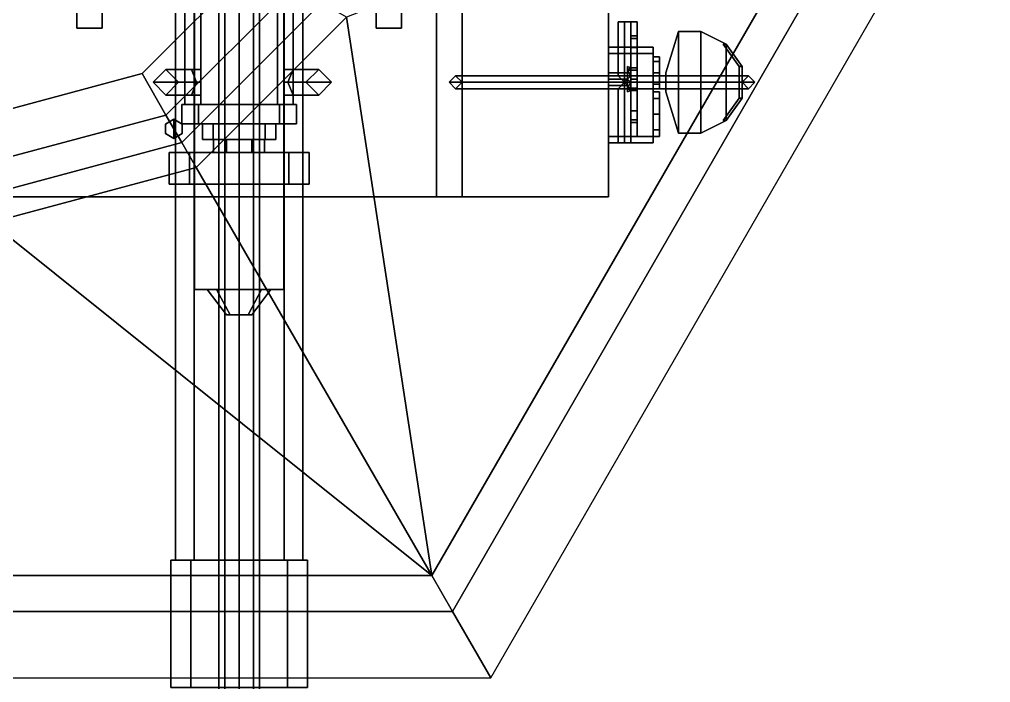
# Model space of a CAD drawing. Header units: millimetres. Extents: x -3.1 to 3.1, y -6.3 to 13.8.
# Drawn here: x 0.09 to 3.14, y -2.735 to -0.653 of the extents above; entities that cross this region are included whole.
import ezdxf

# ---------------------------------------------------------------- set-up
doc = ezdxf.new("R2010")
doc.units = ezdxf.units.MM
for name, color, linetype in [('gun', 1, 'Continuous'), ('sleeve', 5, 'Continuous'), ('turret', 2, 'Continuous'), ('turret_addons', 3, 'Continuous')]:
    doc.layers.add(name, color=color, linetype=linetype)

msp = doc.modelspace()

# ---------------------------------------------------------------- linework, layer by layer
for points in [[(1.385, -2.3989, 0.52), (2.77, 0, 0.52), (1.1172, -0.645, 0.52)], [(2.77, 0, 0.52), (1.385, -2.3989, 0.52), (1.385, -2.3989, 0.56), (2.77, 0, 0.56)], [(1.45, -2.5115, 0.56), (2.9, 0, 0.56), (2.77, 0, 0.56), (1.385, -2.3989, 0.56)], [(1.57, -2.7193), (3.14, 0), (2.9, 0, 0.56), (1.45, -2.5115, 0.56)], [(0.55, -0.9526, 0.68), (0.9526, -0.55, 0.68), (0.9526, -0.55, 0.75), (0.55, -0.9526, 0.75)], [(0.6, -1.0392, 0.68), (1.0392, -0.6, 0.68), (0.9526, -0.55, 0.68), (0.55, -0.9526, 0.68)], [(0.6, -1.0392, 0.63), (1.0392, -0.6, 0.63), (1.0392, -0.6, 0.68), (0.6, -1.0392, 0.68)], [(0.645, -1.1172, 0.63), (1.1172, -0.645, 0.63), (1.0392, -0.6, 0.63), (0.6, -1.0392, 0.63)], [(0.645, -1.1172, 0.52), (1.1172, -0.645, 0.52), (1.1172, -0.645, 0.63), (0.645, -1.1172, 0.63)], [(1.385, -2.3989, 0.52), (1.385, -2.3989, 0.52), (1.1172, -0.645, 0.52), (0.645, -1.1172, 0.52)], [(0, -1.1, 0.68), (0.55, -0.9526, 0.68), (0.55, -0.9526, 0.75), (0, -1.1, 0.75)], [(0, -1.2, 0.68), (0.6, -1.0392, 0.68), (0.55, -0.9526, 0.68), (0, -1.1, 0.68)], [(0.575, -0.9659, 0.68), (0.549, -0.9809, 0.68), (0.549, -0.9809, 0.71), (0.575, -0.9659, 0.71)], [(0.575, -1.0259, 0.71), (0.575, -0.9659, 0.71), (0.549, -0.9809, 0.71), (0.549, -1.0109, 0.71)], [(0.601, -0.9809, 0.68), (0.575, -0.9659, 0.68), (0.575, -0.9659, 0.71), (0.601, -0.9809, 0.71)], [(0.601, -1.0109, 0.71), (0.601, -0.9809, 0.71), (0.575, -0.9659, 0.71), (0.575, -1.0259, 0.71)], [(0.549, -0.9809, 0.68), (0.549, -1.0109, 0.68), (0.549, -1.0109, 0.71), (0.549, -0.9809, 0.71)], [(0.601, -1.0109, 0.68), (0.601, -0.9809, 0.68), (0.601, -0.9809, 0.71), (0.601, -1.0109, 0.71)], [(0.549, -1.0109, 0.68), (0.575, -1.0259, 0.68), (0.575, -1.0259, 0.71), (0.549, -1.0109, 0.71)], [(0.575, -1.0259, 0.68), (0.601, -1.0109, 0.68), (0.601, -1.0109, 0.71), (0.575, -1.0259, 0.71)], [(0, -1.2, 0.63), (0.6, -1.0392, 0.63), (0.6, -1.0392, 0.68), (0, -1.2, 0.68)], [(0, -1.29, 0.63), (0.645, -1.1172, 0.63), (0.6, -1.0392, 0.63), (0, -1.2, 0.63)], [(0, -1.29, 0.52), (0.645, -1.1172, 0.52), (0.645, -1.1172, 0.63), (0, -1.29, 0.63)], [(1.385, -2.3989, 0.52), (1.385, -2.3989, 0.52), (0.645, -1.1172, 0.52), (0, -1.29, 0.52)], [(-1.385, -2.3989, 0.52), (1.385, -2.3989, 0.52), (0, -1.29, 0.52)], [(-1.45, -2.5115, 0.56), (1.45, -2.5115, 0.56), (1.385, -2.3989, 0.56), (-1.385, -2.3989, 0.56)], [(1.385, -2.3989, 0.52), (-1.385, -2.3989, 0.52), (-1.385, -2.3989, 0.56), (1.385, -2.3989, 0.56)], [(-1.57, -2.7193), (1.57, -2.7193), (1.45, -2.5115, 0.56), (-1.45, -2.5115, 0.56)]]:
    msp.add_3dface(points)
at = {"layer": 'gun'}
for points in [[(0.716, 1.99, 2.53), (0.7347, 1.99, 2.5753), (0.7347, -6.28, 2.5753), (0.716, -6.28, 2.53)], [(0.7347, 1.99, 2.4847), (0.716, 1.99, 2.53), (0.716, -6.28, 2.53), (0.7347, -6.28, 2.4847)], [(0.7347, 1.99, 2.5753), (0.78, 1.99, 2.594), (0.78, -6.28, 2.594), (0.7347, -6.28, 2.5753)], [(0.78, 1.99, 2.466), (0.7347, 1.99, 2.4847), (0.7347, -6.28, 2.4847), (0.78, -6.28, 2.466)], [(0.78, 1.99, 2.594), (0.8253, 1.99, 2.5753), (0.8253, -6.28, 2.5753), (0.78, -6.28, 2.594)], [(0.8253, 1.99, 2.4847), (0.78, 1.99, 2.466), (0.78, -6.28, 2.466), (0.8253, -6.28, 2.4847)], [(0.8253, 1.99, 2.5753), (0.844, 1.99, 2.53), (0.844, -6.28, 2.53), (0.8253, -6.28, 2.5753)], [(0.844, 1.99, 2.53), (0.8253, 1.99, 2.4847), (0.8253, -6.28, 2.4847), (0.844, -6.28, 2.53)], [(0.6386, 0.99, 2.6714), (0.58, 0.99, 2.53), (0.58, -2.35, 2.53), (0.6386, -2.35, 2.6714)], [(0.58, 0.99, 2.53), (0.6386, 0.99, 2.3886), (0.6386, -2.35, 2.3886), (0.58, -2.35, 2.53)], [(0.78, 0.99, 2.73), (0.6386, 0.99, 2.6714), (0.6386, -2.35, 2.6714), (0.78, -2.35, 2.73)], [(0.6386, 0.99, 2.3886), (0.78, 0.99, 2.33), (0.78, -2.35, 2.33), (0.6386, -2.35, 2.3886)], [(0.9214, 0.99, 2.6714), (0.78, 0.99, 2.73), (0.78, -2.35, 2.73), (0.9214, -2.35, 2.6714)], [(0.78, 0.99, 2.33), (0.9214, 0.99, 2.3886), (0.9214, -2.35, 2.3886), (0.78, -2.35, 2.33)], [(0.98, 0.99, 2.53), (0.9214, 0.99, 2.6714), (0.9214, -2.35, 2.6714), (0.98, -2.35, 2.53)], [(0.9214, 0.99, 2.3886), (0.98, 0.99, 2.53), (0.98, -2.35, 2.53), (0.9214, -2.35, 2.3886)], [(0.628, -2.35, 2.682), (0.565, -2.35, 2.53), (0.565, -2.75, 2.53), (0.628, -2.75, 2.682)], [(0.565, -2.35, 2.53), (0.628, -2.35, 2.378), (0.628, -2.75, 2.378), (0.565, -2.75, 2.53)], [(0.6386, -2.35, 2.6714), (0.58, -2.35, 2.53), (0.565, -2.35, 2.53), (0.628, -2.35, 2.682)], [(0.58, -2.35, 2.53), (0.6386, -2.35, 2.3886), (0.628, -2.35, 2.378), (0.565, -2.35, 2.53)], [(0.78, -2.35, 2.745), (0.628, -2.35, 2.682), (0.628, -2.75, 2.682), (0.78, -2.75, 2.745)], [(0.628, -2.35, 2.378), (0.78, -2.35, 2.315), (0.78, -2.75, 2.315), (0.628, -2.75, 2.378)], [(0.78, -2.35, 2.73), (0.6386, -2.35, 2.6714), (0.628, -2.35, 2.682), (0.78, -2.35, 2.745)], [(0.6386, -2.35, 2.3886), (0.78, -2.35, 2.33), (0.78, -2.35, 2.315), (0.628, -2.35, 2.378)], [(0.932, -2.35, 2.682), (0.78, -2.35, 2.745), (0.78, -2.75, 2.745), (0.932, -2.75, 2.682)], [(0.78, -2.35, 2.315), (0.932, -2.35, 2.378), (0.932, -2.75, 2.378), (0.78, -2.75, 2.315)], [(0.78, -2.35, 2.33), (0.9214, -2.35, 2.3886), (0.932, -2.35, 2.378), (0.78, -2.35, 2.315)], [(0.9214, -2.35, 2.6714), (0.78, -2.35, 2.73), (0.78, -2.35, 2.745), (0.932, -2.35, 2.682)], [(0.9214, -2.35, 2.3886), (0.98, -2.35, 2.53), (0.995, -2.35, 2.53), (0.932, -2.35, 2.378)], [(0.98, -2.35, 2.53), (0.9214, -2.35, 2.6714), (0.932, -2.35, 2.682), (0.995, -2.35, 2.53)], [(0.995, -2.35, 2.53), (0.932, -2.35, 2.682), (0.932, -2.75, 2.682), (0.995, -2.75, 2.53)], [(0.932, -2.35, 2.378), (0.995, -2.35, 2.53), (0.995, -2.75, 2.53), (0.932, -2.75, 2.378)]]:
    msp.add_3dface(points, dxfattribs=at)
at = {"layer": 'sleeve'}
for points in [[(0.6598, 0.64, 3.0502), (0.61, 0.64, 2.93), (0.61, -0.92, 2.93), (0.6598, -0.92, 3.0502)], [(0.61, 0.64, 2.93), (0.6598, 0.64, 2.8098), (0.6598, -0.92, 2.8098), (0.61, -0.92, 2.93)], [(0.64, 0.64, 1.98), (0.64, -1.5, 1.98), (0.64, -1.5, 2.26), (0.64, 0.64, 2.26)], [(0.64, 0.64, 2.26), (0.64, -1.5, 2.26), (0.92, -1.5, 2.26), (0.92, 0.64, 2.26)], [(0.92, 0.64, 1.98), (0.92, -1.5, 1.98), (0.64, -1.5, 1.98), (0.64, 0.64, 1.98)], [(0.78, 0.64, 3.1), (0.6598, 0.64, 3.0502), (0.6598, -0.92, 3.0502), (0.78, -0.92, 3.1)], [(0.6598, 0.64, 2.8098), (0.78, 0.64, 2.76), (0.78, -0.92, 2.76), (0.6598, -0.92, 2.8098)], [(0.9002, 0.64, 3.0502), (0.78, 0.64, 3.1), (0.78, -0.92, 3.1), (0.9002, -0.92, 3.0502)], [(0.78, 0.64, 2.76), (0.9002, 0.64, 2.8098), (0.9002, -0.92, 2.8098), (0.78, -0.92, 2.76)], [(0.95, 0.64, 2.93), (0.9002, 0.64, 3.0502), (0.9002, -0.92, 3.0502), (0.95, -0.92, 2.93)], [(0.9002, 0.64, 2.8098), (0.95, 0.64, 2.93), (0.95, -0.92, 2.93), (0.9002, -0.92, 2.8098)], [(0.92, -1.5, 2.26), (0.92, -1.5, 1.98), (0.92, 0.64, 1.98), (0.92, 0.64, 2.26)], [(0.51, -0.85, 2.97), (0.55, -0.81, 2.93), (0.55, -0.81, 2.22), (0.51, -0.85, 2.18)], [(0.51, -0.85, 2.18), (0.55, -0.81, 2.22), (0.66, -0.81, 2.22), (0.66, -0.85, 2.18)], [(0.55, -0.81, 2.93), (0.51, -0.85, 2.97), (0.6466, -0.85, 2.97), (0.63, -0.81, 2.93)], [(0.55, -0.81, 2.93), (0.59, -0.85, 2.89), (0.59, -0.85, 2.26), (0.55, -0.81, 2.22)], [(0.55, -0.81, 2.22), (0.59, -0.85, 2.26), (0.66, -0.85, 2.26), (0.66, -0.81, 2.22)], [(0.59, -0.85, 2.89), (0.55, -0.81, 2.93), (0.63, -0.81, 2.93), (0.6466, -0.85, 2.89)], [(1.03, -0.81, 2.22), (1.07, -0.85, 2.18), (0.92, -0.85, 2.18), (0.92, -0.81, 2.22)], [(0.99, -0.85, 2.26), (1.03, -0.81, 2.22), (0.92, -0.81, 2.22), (0.92, -0.85, 2.26)], [(1.03, -0.81, 2.93), (0.99, -0.85, 2.89), (0.9334, -0.85, 2.89), (0.95, -0.81, 2.93)], [(1.07, -0.85, 2.97), (1.03, -0.81, 2.93), (0.95, -0.81, 2.93), (0.9334, -0.85, 2.97)], [(0.99, -0.85, 2.89), (1.03, -0.81, 2.93), (1.03, -0.81, 2.22), (0.99, -0.85, 2.26)], [(1.03, -0.81, 2.93), (1.07, -0.85, 2.97), (1.07, -0.85, 2.18), (1.03, -0.81, 2.22)], [(0.55, -0.89, 2.93), (0.51, -0.85, 2.97), (0.51, -0.85, 2.18), (0.55, -0.89, 2.22)], [(0.55, -0.89, 2.22), (0.51, -0.85, 2.18), (0.66, -0.85, 2.18), (0.66, -0.89, 2.22)], [(0.51, -0.85, 2.97), (0.55, -0.89, 2.93), (0.63, -0.89, 2.93), (0.6466, -0.85, 2.97)], [(0.59, -0.85, 2.89), (0.55, -0.89, 2.93), (0.55, -0.89, 2.22), (0.59, -0.85, 2.26)], [(0.59, -0.85, 2.26), (0.55, -0.89, 2.22), (0.66, -0.89, 2.22), (0.66, -0.85, 2.26)], [(0.55, -0.89, 2.93), (0.59, -0.85, 2.89), (0.6466, -0.85, 2.89), (0.63, -0.89, 2.93)], [(1.07, -0.85, 2.18), (1.03, -0.89, 2.22), (0.92, -0.89, 2.22), (0.92, -0.85, 2.18)], [(1.03, -0.89, 2.22), (0.99, -0.85, 2.26), (0.92, -0.85, 2.26), (0.92, -0.89, 2.22)], [(0.99, -0.85, 2.89), (1.03, -0.89, 2.93), (0.95, -0.89, 2.93), (0.9334, -0.85, 2.89)], [(1.03, -0.89, 2.93), (1.07, -0.85, 2.97), (0.9334, -0.85, 2.97), (0.95, -0.89, 2.93)], [(1.03, -0.89, 2.93), (0.99, -0.85, 2.89), (0.99, -0.85, 2.26), (1.03, -0.89, 2.22)], [(1.07, -0.85, 2.97), (1.03, -0.89, 2.93), (1.03, -0.89, 2.22), (1.07, -0.85, 2.18)], [(0.6527, -0.92, 3.0573), (0.6, -0.92, 2.93), (0.6, -0.98, 2.93), (0.6527, -0.98, 3.0573)], [(0.6, -0.92, 2.93), (0.6527, -0.92, 2.8027), (0.6527, -0.98, 2.8027), (0.6, -0.98, 2.93)], [(0.6598, -0.92, 3.0502), (0.61, -0.92, 2.93), (0.6, -0.92, 2.93), (0.6527, -0.92, 3.0573)], [(0.61, -0.92, 2.93), (0.6598, -0.92, 2.8098), (0.6527, -0.92, 2.8027), (0.6, -0.92, 2.93)], [(0.78, -0.92, 3.11), (0.6527, -0.92, 3.0573), (0.6527, -0.98, 3.0573), (0.78, -0.98, 3.11)], [(0.6527, -0.92, 2.8027), (0.78, -0.92, 2.75), (0.78, -0.98, 2.75), (0.6527, -0.98, 2.8027)], [(0.78, -0.92, 3.1), (0.6598, -0.92, 3.0502), (0.6527, -0.92, 3.0573), (0.78, -0.92, 3.11)], [(0.6598, -0.92, 2.8098), (0.78, -0.92, 2.76), (0.78, -0.92, 2.75), (0.6527, -0.92, 2.8027)], [(0.9073, -0.92, 3.0573), (0.78, -0.92, 3.11), (0.78, -0.98, 3.11), (0.9073, -0.98, 3.0573)], [(0.78, -0.92, 2.75), (0.9073, -0.92, 2.8027), (0.9073, -0.98, 2.8027), (0.78, -0.98, 2.75)], [(0.78, -0.92, 2.76), (0.9002, -0.92, 2.8098), (0.9073, -0.92, 2.8027), (0.78, -0.92, 2.75)], [(0.9002, -0.92, 3.0502), (0.78, -0.92, 3.1), (0.78, -0.92, 3.11), (0.9073, -0.92, 3.0573)], [(0.9002, -0.92, 2.8098), (0.95, -0.92, 2.93), (0.96, -0.92, 2.93), (0.9073, -0.92, 2.8027)], [(0.95, -0.92, 2.93), (0.9002, -0.92, 3.0502), (0.9073, -0.92, 3.0573), (0.96, -0.92, 2.93)], [(0.96, -0.92, 2.93), (0.9073, -0.92, 3.0573), (0.9073, -0.98, 3.0573), (0.96, -0.98, 2.93)], [(0.9073, -0.92, 2.8027), (0.96, -0.92, 2.93), (0.96, -0.98, 2.93), (0.9073, -0.98, 2.8027)], [(0.6527, -0.98, 3.0573), (0.6, -0.98, 2.93), (0.665, -0.98, 2.87), (0.6987, -0.98, 2.9513)], [(0.6, -0.98, 2.93), (0.6527, -0.98, 2.8027), (0.6987, -0.98, 2.7887), (0.665, -0.98, 2.87)], [(0.78, -0.98, 3.11), (0.6527, -0.98, 3.0573), (0.6987, -0.98, 2.9513), (0.78, -0.98, 2.985)], [(0.6527, -0.98, 2.8027), (0.78, -0.98, 2.75), (0.78, -0.98, 2.755), (0.6987, -0.98, 2.7887)], [(0.6987, -0.98, 2.9513), (0.665, -0.98, 2.87), (0.665, -1.03, 2.87), (0.6987, -1.03, 2.9513)], [(0.665, -0.98, 2.87), (0.6987, -0.98, 2.7887), (0.6987, -1.03, 2.7887), (0.665, -1.03, 2.87)], [(0.78, -0.98, 2.985), (0.6987, -0.98, 2.9513), (0.6987, -1.03, 2.9513), (0.78, -1.03, 2.985)], [(0.6987, -0.98, 2.7887), (0.78, -0.98, 2.755), (0.78, -1.03, 2.755), (0.6987, -1.03, 2.7887)], [(0.8613, -0.98, 2.9513), (0.78, -0.98, 2.985), (0.78, -1.03, 2.985), (0.8613, -1.03, 2.9513)], [(0.78, -0.98, 2.755), (0.8613, -0.98, 2.7887), (0.8613, -1.03, 2.7887), (0.78, -1.03, 2.755)], [(0.9073, -0.98, 3.0573), (0.78, -0.98, 3.11), (0.78, -0.98, 2.985), (0.8613, -0.98, 2.9513)], [(0.78, -0.98, 2.75), (0.9073, -0.98, 2.8027), (0.8613, -0.98, 2.7887), (0.78, -0.98, 2.755)], [(0.895, -0.98, 2.87), (0.8613, -0.98, 2.9513), (0.8613, -1.03, 2.9513), (0.895, -1.03, 2.87)], [(0.8613, -0.98, 2.7887), (0.895, -0.98, 2.87), (0.895, -1.03, 2.87), (0.8613, -1.03, 2.7887)], [(0.96, -0.98, 2.93), (0.9073, -0.98, 3.0573), (0.8613, -0.98, 2.9513), (0.895, -0.98, 2.87)], [(0.9073, -0.98, 2.8027), (0.96, -0.98, 2.93), (0.895, -0.98, 2.87), (0.8613, -0.98, 2.7887)], [(0.6987, -1.03, 2.9513), (0.665, -1.03, 2.87), (0.7, -1.03, 2.87), (0.74, -1.03, 2.9393)], [(0.665, -1.03, 2.87), (0.6987, -1.03, 2.7887), (0.74, -1.03, 2.8007), (0.7, -1.03, 2.87)], [(0.78, -1.03, 2.985), (0.6987, -1.03, 2.9513), (0.74, -1.03, 2.9393)], [(0.6987, -1.03, 2.7887), (0.78, -1.03, 2.755), (0.74, -1.03, 2.8007)], [(0.74, -1.03, 2.9393), (0.7, -1.03, 2.87), (0.7, -1.07, 2.87), (0.74, -1.07, 2.9393)], [(0.7, -1.03, 2.87), (0.74, -1.03, 2.8007), (0.74, -1.07, 2.8007), (0.7, -1.07, 2.87)], [(0.82, -1.03, 2.9393), (0.74, -1.03, 2.9393), (0.74, -1.07, 2.9393), (0.82, -1.07, 2.9393)], [(0.74, -1.03, 2.8007), (0.82, -1.03, 2.8007), (0.82, -1.07, 2.8007), (0.74, -1.07, 2.8007)], [(0.78, -1.03, 2.985), (0.74, -1.03, 2.9393), (0.82, -1.03, 2.9393)], [(0.78, -1.03, 2.755), (0.78, -1.03, 2.755), (0.82, -1.03, 2.8007), (0.74, -1.03, 2.8007)], [(0.78, -1.03, 2.985), (0.82, -1.03, 2.9393), (0.8613, -1.03, 2.9513)], [(0.78, -1.03, 2.755), (0.8613, -1.03, 2.7887), (0.82, -1.03, 2.8007)], [(0.86, -1.03, 2.87), (0.82, -1.03, 2.9393), (0.82, -1.07, 2.9393), (0.86, -1.07, 2.87)], [(0.82, -1.03, 2.8007), (0.86, -1.03, 2.87), (0.86, -1.07, 2.87), (0.82, -1.07, 2.8007)], [(0.895, -1.03, 2.87), (0.8613, -1.03, 2.9513), (0.82, -1.03, 2.9393), (0.86, -1.03, 2.87)], [(0.8613, -1.03, 2.7887), (0.895, -1.03, 2.87), (0.86, -1.03, 2.87), (0.82, -1.03, 2.8007)], [(0.58, -1.07, 2.53), (0.6386, -1.07, 2.3886), (0.6244, -1.07, 2.3744), (0.56, -1.07, 2.53)], [(0.6386, -1.07, 2.6714), (0.58, -1.07, 2.53), (0.56, -1.07, 2.53), (0.6244, -1.07, 2.6856)], [(0.56, -1.07, 2.53), (0.6244, -1.07, 2.3744), (0.6244, -1.17, 2.3744), (0.56, -1.17, 2.53)], [(0.6244, -1.07, 2.6856), (0.56, -1.07, 2.53), (0.56, -1.17, 2.53), (0.6244, -1.17, 2.6856)], [(0.78, -1.07, 2.73), (0.6386, -1.07, 2.6714), (0.6244, -1.07, 2.6856), (0.78, -1.07, 2.75)], [(0.78, -1.07, 2.75), (0.6244, -1.07, 2.6856), (0.6244, -1.17, 2.6856), (0.78, -1.17, 2.75)], [(0.6386, -1.07, 2.3886), (0.78, -1.07, 2.33), (0.64, -1.07, 2.368), (0.6244, -1.07, 2.3744)], [(0.6244, -1.07, 2.3744), (0.64, -1.07, 2.368), (0.64, -1.17, 2.368), (0.6244, -1.17, 2.3744)], [(0.92, -1.07, 2.26), (0.92, -1.07, 2.26), (0.64, -1.07, 2.26), (0.78, -1.07, 2.33)], [(0.78, -1.07, 2.33), (0.78, -1.07, 2.33), (0.64, -1.07, 2.26), (0.64, -1.07, 2.368)], [(0.64, -1.07, 2.368), (0.64, -1.07, 2.26), (0.64, -1.17, 2.26), (0.64, -1.17, 2.368)], [(0.82, -1.07, 2.9393), (0.74, -1.07, 2.9393), (0.7, -1.07, 2.87), (0.86, -1.07, 2.87)], [(0.74, -1.07, 2.8007), (0.82, -1.07, 2.8007), (0.86, -1.07, 2.87), (0.7, -1.07, 2.87)], [(0.9214, -1.07, 2.6714), (0.78, -1.07, 2.73), (0.78, -1.07, 2.75), (0.9356, -1.07, 2.6856)], [(0.9356, -1.07, 2.6856), (0.78, -1.07, 2.75), (0.78, -1.17, 2.75), (0.9356, -1.17, 2.6856)], [(0.92, -1.07, 2.26), (0.92, -1.07, 2.26), (0.78, -1.07, 2.33), (0.92, -1.07, 2.368)], [(0.78, -1.07, 2.33), (0.9214, -1.07, 2.3886), (0.9356, -1.07, 2.3744), (0.92, -1.07, 2.368)], [(0.92, -1.07, 2.26), (0.92, -1.07, 2.368), (0.92, -1.17, 2.368), (0.92, -1.17, 2.26)], [(0.92, -1.07, 2.368), (0.9356, -1.07, 2.3744), (0.9356, -1.17, 2.3744), (0.92, -1.17, 2.368)], [(0.98, -1.07, 2.53), (0.9214, -1.07, 2.6714), (0.9356, -1.07, 2.6856), (1, -1.07, 2.53)], [(0.9214, -1.07, 2.3886), (0.98, -1.07, 2.53), (1, -1.07, 2.53), (0.9356, -1.07, 2.3744)], [(0.9356, -1.07, 2.3744), (1, -1.07, 2.53), (1, -1.17, 2.53), (0.9356, -1.17, 2.3744)], [(1, -1.07, 2.53), (0.9356, -1.07, 2.6856), (0.9356, -1.17, 2.6856), (1, -1.17, 2.53)], [(0.56, -1.17, 2.53), (0.6244, -1.17, 2.3744), (0.6386, -1.17, 2.3886), (0.58, -1.17, 2.53)], [(0.6244, -1.17, 2.6856), (0.56, -1.17, 2.53), (0.58, -1.17, 2.53), (0.6386, -1.17, 2.6714)], [(0.78, -1.17, 2.75), (0.6244, -1.17, 2.6856), (0.6386, -1.17, 2.6714), (0.78, -1.17, 2.73)], [(0.6244, -1.17, 2.3744), (0.64, -1.17, 2.368), (0.78, -1.17, 2.33), (0.6386, -1.17, 2.3886)], [(0.78, -1.17, 2.33), (0.64, -1.17, 2.26), (0.64, -1.17, 2.26), (0.92, -1.17, 2.26)], [(0.64, -1.17, 2.368), (0.64, -1.17, 2.26), (0.64, -1.17, 2.26), (0.78, -1.17, 2.33)], [(0.9356, -1.17, 2.6856), (0.78, -1.17, 2.75), (0.78, -1.17, 2.73), (0.9214, -1.17, 2.6714)], [(0.92, -1.17, 2.368), (0.78, -1.17, 2.33), (0.78, -1.17, 2.33), (0.92, -1.17, 2.26)], [(0.92, -1.17, 2.368), (0.9356, -1.17, 2.3744), (0.9214, -1.17, 2.3886), (0.78, -1.17, 2.33)], [(1, -1.17, 2.53), (0.9356, -1.17, 2.6856), (0.9214, -1.17, 2.6714), (0.98, -1.17, 2.53)], [(0.9356, -1.17, 2.3744), (1, -1.17, 2.53), (0.98, -1.17, 2.53), (0.9214, -1.17, 2.3886)], [(0.64, -1.5, 2.26), (0.64, -1.5, 1.98), (0.92, -1.5, 1.98), (0.92, -1.5, 2.26)], [(0.7093, -1.5, 2.1907), (0.68, -1.5, 2.12), (0.74, -1.58, 2.12), (0.7517, -1.58, 2.1483)], [(0.68, -1.5, 2.12), (0.7093, -1.5, 2.0493), (0.7517, -1.58, 2.0917), (0.74, -1.58, 2.12)], [(0.78, -1.5, 2.22), (0.7093, -1.5, 2.1907), (0.7517, -1.58, 2.1483), (0.78, -1.58, 2.16)], [(0.7093, -1.5, 2.0493), (0.78, -1.5, 2.02), (0.78, -1.58, 2.08), (0.7517, -1.58, 2.0917)], [(0.8507, -1.5, 2.1907), (0.78, -1.5, 2.22), (0.78, -1.58, 2.16), (0.8083, -1.58, 2.1483)], [(0.78, -1.5, 2.02), (0.8507, -1.5, 2.0493), (0.8083, -1.58, 2.0917), (0.78, -1.58, 2.08)], [(0.88, -1.5, 2.12), (0.8507, -1.5, 2.1907), (0.8083, -1.58, 2.1483), (0.82, -1.58, 2.12)], [(0.8507, -1.5, 2.0493), (0.88, -1.5, 2.12), (0.82, -1.58, 2.12), (0.8083, -1.58, 2.0917)], [(0.78, -1.58, 2.16), (0.7517, -1.58, 2.1483), (0.74, -1.58, 2.12), (0.8083, -1.58, 2.1483)], [(0.8083, -1.58, 2.1483), (0.74, -1.58, 2.12), (0.7517, -1.58, 2.0917), (0.82, -1.58, 2.12)], [(0.82, -1.58, 2.12), (0.7517, -1.58, 2.0917), (0.78, -1.58, 2.08), (0.8083, -1.58, 2.0917)]]:
    msp.add_3dface(points, dxfattribs=at)
at = {"layer": 'turret'}
for points in [[(1.48, -1.21, 1.27), (1.48, 1.12, 1.27), (1.48, 0.34, 2.47), (1.48, -1.21, 2.05)], [(1.4, -1.21, 2.05), (1.48, -1.21, 2.05), (1.48, 0.34, 2.47), (1.4, 0.34, 2.47)], [(1.4, 0.02, 1.67), (1.4, -1.21, 1.67), (1.4, -1.21, 2.05), (1.4, 0.34, 2.47)], [(-1.4, -1.21, 1.67), (1.4, -1.21, 1.67), (1.4, 0.02, 1.67), (-1.4, 0.02, 1.67)], [(0.475, -0.8227, 0.91), (0.8227, -0.475, 0.91), (0.8227, -0.475, 1.27), (0.475, -0.8227, 1.27)], [(0.55, -0.9526, 0.91), (0.9526, -0.55, 0.91), (0.8227, -0.475, 0.91), (0.475, -0.8227, 0.91)], [(0.27, -0.68, 1.99), (0.35, -0.68, 1.99), (0.35, -0.5, 1.99), (0.27, -0.5, 1.99)], [(0.27, -0.68, 1.99), (0.27, -0.5, 1.99), (0.27, -0.5, 1.67), (0.27, -0.68, 1.67)], [(0.35, -0.68, 1.67), (0.35, -0.5, 1.67), (0.35, -0.5, 1.99), (0.35, -0.68, 1.99)], [(1.21, -0.68, 1.99), (1.21, -0.5, 1.99), (1.21, -0.5, 1.67), (1.21, -0.68, 1.67)], [(1.21, -0.68, 1.99), (1.29, -0.68, 1.99), (1.29, -0.5, 1.99), (1.21, -0.5, 1.99)], [(1.29, -0.68, 1.67), (1.29, -0.5, 1.67), (1.29, -0.5, 1.99), (1.29, -0.68, 1.99)], [(0.55, -0.9526, 0.75), (0.9526, -0.55, 0.75), (0.9526, -0.55, 0.91), (0.55, -0.9526, 0.91)], [(0.27, -0.68, 1.67), (0.35, -0.68, 1.67), (0.35, -0.68, 1.99), (0.27, -0.68, 1.99)], [(1.21, -0.68, 1.67), (1.29, -0.68, 1.67), (1.29, -0.68, 1.99), (1.21, -0.68, 1.99)], [(0, -0.95, 0.91), (0.475, -0.8227, 0.91), (0.475, -0.8227, 1.27), (0, -0.95, 1.27)], [(0, -1.1, 0.91), (0.55, -0.9526, 0.91), (0.475, -0.8227, 0.91), (0, -0.95, 0.91)], [(0, -1.1, 0.75), (0.55, -0.9526, 0.75), (0.55, -0.9526, 0.91), (0, -1.1, 0.91)], [(-1.48, -1.21, 1.27), (1.48, -1.21, 1.27), (1.4, -1.21, 1.67), (-1.4, -1.21, 1.67)], [(1.4, -1.21, 1.67), (1.48, -1.21, 1.27), (1.48, -1.21, 2.05), (1.4, -1.21, 2.05)]]:
    msp.add_3dface(points, dxfattribs=at)
at = {"layer": 'turret_addons'}
for points in [[(1.94, -0.32, 1.37), (1.94, -1.21, 1.37), (1.48, -1.21, 1.37), (1.48, -0.32, 1.37)], [(1.94, -0.48, 1.68), (1.94, -1.21, 1.37), (1.94, -0.32, 1.37), (1.94, -0.32, 1.68)], [(1.48, -0.48, 2.05), (1.48, -1.21, 2.05), (1.94, -1.21, 2.05), (1.94, -0.48, 2.05)], [(1.94, -1.21, 2.05), (1.94, -1.21, 1.37), (1.94, -0.48, 1.68), (1.94, -0.48, 2.05)], [(1.99, -0.66, 0.83), (1.97, -0.66, 0.81), (1.97, -0.83, 0.81), (1.99, -0.85, 0.83)], [(1.97, -0.66, 0.81), (1.99, -0.66, 0.79), (1.99, -0.85, 0.79), (1.97, -0.83, 0.81)], [(2.01, -0.66, 0.81), (1.99, -0.66, 0.79), (1.97, -0.66, 0.81), (1.99, -0.66, 0.83)], [(2.01, -0.66, 0.81), (1.99, -0.66, 0.83), (1.99, -0.85, 0.83), (2.01, -0.83, 0.81)], [(1.99, -0.66, 0.79), (2.01, -0.66, 0.81), (2.01, -0.83, 0.81), (1.99, -0.85, 0.79)], [(2.03, -0.7127, 1.6973), (2.03, -0.66, 1.57), (2.01, -0.66, 1.57), (2.01, -0.7127, 1.6973)], [(2.03, -0.66, 1.57), (2.03, -0.7127, 1.4427), (2.01, -0.7127, 1.4427), (2.01, -0.66, 1.57)], [(2.03, -0.741, 1.669), (2.03, -0.7041, 1.58), (2.03, -0.66, 1.57), (2.03, -0.7127, 1.6973)], [(2.03, -0.7041, 1.56), (2.03, -0.741, 1.471), (2.03, -0.7127, 1.4427), (2.03, -0.66, 1.57)], [(2.03, -0.66, 1.57), (2.03, -0.7041, 1.58), (2.03, -0.7041, 1.56), (2.03, -0.66, 1.57)], [(2.12, -0.82, 1.14), (2.16, -0.69, 1.14), (2.16, -0.69, 1.11), (2.12, -0.82, 1.11)], [(2.12, -0.82, 1.14), (2.12, -0.88, 1.14), (2.16, -1.01, 1.14), (2.16, -0.69, 1.14)], [(2.16, -0.69, 1.14), (2.23, -0.69, 1.14), (2.23, -0.69, 1.11), (2.16, -0.69, 1.11)], [(2.16, -0.69, 1.14), (2.16, -1.01, 1.14), (2.23, -1.01, 1.14), (2.23, -0.69, 1.14)], [(2.23, -0.69, 1.14), (2.31, -0.73, 1.14), (2.31, -0.73, 1.11), (2.23, -0.69, 1.11)], [(2.23, -0.69, 1.14), (2.23, -1.01, 1.14), (2.31, -0.97, 1.14), (2.31, -0.73, 1.14)], [(2.03, -0.7041, 1.58), (2.03, -0.741, 1.669), (2.01, -0.741, 1.669), (2.01, -0.7041, 1.58)], [(2.03, -0.741, 1.471), (2.03, -0.7041, 1.56), (2.01, -0.7041, 1.56), (2.01, -0.741, 1.471)], [(2.01, -0.7041, 1.58), (2.01, -0.8041, 1.58), (2.03, -0.8041, 1.58), (2.03, -0.7041, 1.58)], [(2.03, -0.7041, 1.56), (2.03, -0.8041, 1.56), (2.01, -0.8041, 1.56), (2.01, -0.7041, 1.56)], [(2.03, -0.84, 1.75), (2.03, -0.7127, 1.6973), (2.01, -0.7127, 1.6973), (2.01, -0.84, 1.75)], [(2.03, -0.7127, 1.4427), (2.03, -0.84, 1.39), (2.01, -0.84, 1.39), (2.01, -0.7127, 1.4427)], [(2.03, -0.7041, 1.58), (2.03, -0.8041, 1.58), (2.03, -0.8041, 1.56), (2.03, -0.7041, 1.56)], [(2.03, -0.83, 1.7059), (2.03, -0.741, 1.669), (2.03, -0.7127, 1.6973), (2.03, -0.84, 1.75)], [(2.03, -0.741, 1.471), (2.03, -0.83, 1.4341), (2.03, -0.84, 1.39), (2.03, -0.7127, 1.4427)], [(2.35, -0.8, 1.27), (2.3, -0.73, 1.27), (2.3, -0.73, 1.16), (2.35, -0.8, 1.16)], [(2.3, -0.73, 1.27), (2.31, -0.73, 1.27), (2.31, -0.73, 1.16), (2.3, -0.73, 1.16)], [(2.35, -0.8, 1.27), (2.36, -0.8, 1.27), (2.31, -0.73, 1.27), (2.3, -0.73, 1.27)], [(2.31, -0.73, 1.14), (2.36, -0.8, 1.14), (2.36, -0.8, 1.11), (2.31, -0.73, 1.11)], [(2.31, -0.73, 1.14), (2.31, -0.97, 1.14), (2.36, -0.9, 1.14), (2.36, -0.8, 1.14)], [(2.31, -0.73, 1.27), (2.36, -0.8, 1.27), (2.36, -0.8, 1.16), (2.31, -0.73, 1.16)], [(1.94, -0.74, 1.93), (1.94, -0.76, 1.95), (2.08, -0.76, 1.95), (2.08, -0.74, 1.93)], [(1.94, -0.74, 1.77), (1.94, -0.74, 1.93), (2.08, -0.74, 1.93), (2.08, -0.74, 1.77)], [(1.94, -0.76, 1.95), (1.94, -1.02, 1.95), (2.08, -1.02, 1.95), (2.08, -0.76, 1.95)], [(2.03, -0.741, 1.669), (2.03, -0.83, 1.7059), (2.01, -0.83, 1.7059), (2.01, -0.741, 1.669)], [(2.03, -0.83, 1.4341), (2.03, -0.741, 1.471), (2.01, -0.741, 1.471), (2.01, -0.83, 1.4341)], [(2.08, -0.82, 1.91), (2.08, -0.7846, 1.8954), (2.08, -0.74, 1.93), (2.08, -0.76, 1.95)], [(2.08, -0.7846, 1.8954), (2.08, -0.77, 1.86), (2.08, -0.74, 1.93)], [(2.08, -0.77, 1.86), (2.08, -0.74, 1.77), (2.08, -0.74, 1.93)], [(2.08, -0.77, 1.86), (2.08, -0.7846, 1.8246), (2.08, -0.74, 1.77)], [(2.08, -0.7846, 1.8246), (2.08, -0.82, 1.81), (2.08, -0.74, 1.77)], [(2.08, -0.74, 1.77), (2.08, -0.82, 1.81), (2.08, -0.95, 1.79), (2.08, -1.04, 1.77)], [(2.08, -0.76, 1.95), (2.08, -1.02, 1.95), (2.08, -0.95, 1.93), (2.08, -0.82, 1.91)], [(2.1, -0.7846, 1.8954), (2.1, -0.77, 1.86), (2.08, -0.77, 1.86), (2.08, -0.7846, 1.8954)], [(2.1, -0.77, 1.86), (2.1, -0.7846, 1.8246), (2.08, -0.7846, 1.8246), (2.08, -0.77, 1.86)], [(2.1, -0.82, 1.91), (2.1, -0.7846, 1.8954), (2.08, -0.7846, 1.8954), (2.08, -0.82, 1.91)], [(2.1, -0.7846, 1.8246), (2.1, -0.82, 1.81), (2.08, -0.82, 1.81), (2.08, -0.7846, 1.8246)], [(2.1, -0.8554, 1.8246), (2.1, -0.77, 1.86), (2.1, -0.7846, 1.8954), (2.1, -0.87, 1.86)], [(2.1, -0.82, 1.81), (2.1, -0.7846, 1.8246), (2.1, -0.77, 1.86), (2.1, -0.8554, 1.8246)], [(2.1, -0.87, 1.86), (2.1, -0.7846, 1.8954), (2.1, -0.82, 1.91), (2.1, -0.8554, 1.8954)], [(2, -0.84, 1.59), (2, -0.82, 1.57), (1.94, -0.82, 1.57), (1.94, -0.84, 1.59)], [(2, -0.82, 1.57), (2, -0.84, 1.55), (1.94, -0.84, 1.55), (1.94, -0.82, 1.57)], [(2, -0.8, 1.57), (2.01, -0.8041, 1.58), (2.01, -0.8041, 1.56), (2, -0.8, 1.57)], [(2, -0.8, 1.57), (2.01, -0.8041, 1.56), (2, -0.8117, 1.5417), (2, -0.8, 1.57)], [(2, -0.8117, 1.5983), (2.01, -0.8041, 1.58), (2, -0.8, 1.57), (2, -0.8117, 1.5983)], [(2.03, -0.8041, 1.56), (2.03, -0.8117, 1.5417), (2, -0.8117, 1.5417), (2.01, -0.8041, 1.56)], [(2.03, -0.8117, 1.5983), (2.03, -0.8041, 1.58), (2.01, -0.8041, 1.58), (2, -0.8117, 1.5983)], [(2, -0.84, 1.61), (2.01, -0.83, 1.6059), (2, -0.8117, 1.5983), (2, -0.84, 1.61)], [(2.03, -0.83, 1.6059), (2.03, -0.8117, 1.5983), (2, -0.8117, 1.5983), (2.01, -0.83, 1.6059)], [(2, -0.8117, 1.5417), (2.01, -0.83, 1.5341), (2, -0.84, 1.53), (2, -0.8117, 1.5417)], [(2.03, -0.8117, 1.5417), (2.03, -0.83, 1.5341), (2.01, -0.83, 1.5341), (2, -0.8117, 1.5417)], [(2.03, -0.8759, 1.58), (2.03, -0.8041, 1.58), (2.03, -0.8117, 1.5983), (2.03, -0.8683, 1.5983)], [(2.03, -0.8759, 1.56), (2.03, -0.8041, 1.56), (2.03, -0.8041, 1.58), (2.03, -0.8759, 1.58)], [(2.03, -0.8683, 1.5417), (2.03, -0.8117, 1.5417), (2.03, -0.8041, 1.56), (2.03, -0.8759, 1.56)], [(2.03, -0.8683, 1.5983), (2.03, -0.8117, 1.5983), (2.03, -0.83, 1.6059), (2.03, -0.85, 1.6059)], [(2.03, -0.85, 1.5341), (2.03, -0.83, 1.5341), (2.03, -0.8117, 1.5417), (2.03, -0.8683, 1.5417)], [(2.1, -0.8554, 1.8954), (2.1, -0.82, 1.91), (2.08, -0.82, 1.91), (2.08, -0.8554, 1.8954)], [(2.1, -0.82, 1.81), (2.1, -0.8554, 1.8246), (2.08, -0.8554, 1.8246), (2.08, -0.82, 1.81)], [(2.08, -0.8554, 1.8954), (2.08, -0.82, 1.91), (2.08, -0.95, 1.93), (2.08, -0.9005, 1.9095)], [(2.08, -0.82, 1.81), (2.08, -0.8554, 1.8246), (2.08, -0.9005, 1.8105), (2.08, -0.95, 1.79)], [(2.12, -0.88, 1.14), (2.12, -0.82, 1.14), (2.12, -0.82, 1.11), (2.12, -0.88, 1.11)], [(2.35, -0.9, 1.27), (2.35, -0.8, 1.27), (2.35, -0.8, 1.16), (2.35, -0.9, 1.16)], [(2.35, -0.9, 1.27), (2.36, -0.9, 1.27), (2.36, -0.8, 1.27), (2.35, -0.8, 1.27)], [(2.36, -0.8, 1.14), (2.36, -0.9, 1.14), (2.36, -0.9, 1.11), (2.36, -0.8, 1.11)], [(2.36, -0.8, 1.27), (2.36, -0.9, 1.27), (2.36, -0.9, 1.16), (2.36, -0.8, 1.16)], [(2.38, -0.83, 0.81), (2.4, -0.85, 0.79), (1.44, -0.85, 0.79), (1.46, -0.83, 0.81)], [(1.46, -0.83, 0.81), (1.44, -0.85, 0.79), (1.44, -0.85, 1.27), (1.46, -0.83, 1.27)], [(2.4, -0.85, 0.79), (2.38, -0.87, 0.81), (1.46, -0.87, 0.81), (1.44, -0.85, 0.79)], [(1.44, -0.85, 0.79), (1.46, -0.87, 0.81), (1.46, -0.87, 1.27), (1.44, -0.85, 1.27)], [(2.36, -0.85, 0.83), (2.38, -0.83, 0.81), (1.46, -0.83, 0.81), (1.48, -0.85, 0.83)], [(1.48, -0.85, 0.83), (1.46, -0.83, 0.81), (1.46, -0.83, 1.27), (1.48, -0.85, 1.27)], [(2.38, -0.87, 0.81), (2.36, -0.85, 0.83), (1.48, -0.85, 0.83), (1.46, -0.87, 0.81)], [(1.46, -0.87, 0.81), (1.48, -0.85, 0.83), (1.48, -0.85, 1.27), (1.46, -0.87, 1.27)], [(2, -0.86, 1.57), (2, -0.84, 1.59), (1.94, -0.84, 1.59), (1.94, -0.86, 1.57)], [(2, -0.84, 1.55), (2, -0.86, 1.57), (1.94, -0.86, 1.57), (1.94, -0.84, 1.55)], [(1.97, -1.04, 0.81), (1.99, -1.04, 0.83), (1.99, -0.85, 0.83), (1.97, -0.87, 0.81)], [(1.99, -1.04, 0.79), (1.97, -1.04, 0.81), (1.97, -0.87, 0.81), (1.99, -0.85, 0.79)], [(1.99, -1.04, 0.83), (2.01, -1.04, 0.81), (2.01, -0.87, 0.81), (1.99, -0.85, 0.83)], [(2.01, -1.04, 0.81), (1.99, -1.04, 0.79), (1.99, -0.85, 0.79), (2.01, -0.87, 0.81)], [(2, -0.84, 1.61), (2.01, -0.85, 1.6059), (2.01, -0.83, 1.6059), (2, -0.84, 1.61)], [(2, -0.84, 1.53), (2.01, -0.83, 1.5341), (2.01, -0.85, 1.5341), (2, -0.84, 1.53)], [(2, -0.8683, 1.5983), (2.01, -0.85, 1.6059), (2, -0.84, 1.61), (2, -0.8683, 1.5983)], [(2, -0.84, 1.53), (2.01, -0.85, 1.5341), (2, -0.8683, 1.5417), (2, -0.84, 1.53)], [(2.03, -0.8683, 1.5983), (2.03, -0.85, 1.6059), (2.01, -0.85, 1.6059), (2, -0.8683, 1.5983)], [(2.03, -0.85, 1.5341), (2.03, -0.8683, 1.5417), (2, -0.8683, 1.5417), (2.01, -0.85, 1.5341)], [(2.03, -0.83, 1.7059), (2.03, -0.83, 1.6059), (2.01, -0.83, 1.6059), (2.01, -0.83, 1.7059)], [(2.01, -0.83, 1.4341), (2.01, -0.83, 1.5341), (2.03, -0.83, 1.5341), (2.03, -0.83, 1.4341)], [(2.03, -0.9673, 1.6973), (2.03, -0.84, 1.75), (2.01, -0.84, 1.75), (2.01, -0.9673, 1.6973)], [(2.03, -0.84, 1.39), (2.03, -0.9673, 1.4427), (2.01, -0.9673, 1.4427), (2.01, -0.84, 1.39)], [(2.03, -0.85, 1.7059), (2.03, -0.939, 1.669), (2.01, -0.939, 1.669), (2.01, -0.85, 1.7059)], [(2.01, -0.85, 1.7059), (2.01, -0.85, 1.6059), (2.03, -0.85, 1.6059), (2.03, -0.85, 1.7059)], [(2.03, -0.939, 1.471), (2.03, -0.85, 1.4341), (2.01, -0.85, 1.4341), (2.01, -0.939, 1.471)], [(2.03, -0.85, 1.4341), (2.03, -0.85, 1.5341), (2.01, -0.85, 1.5341), (2.01, -0.85, 1.4341)], [(2.03, -0.84, 1.75), (2.03, -0.85, 1.7059), (2.03, -0.83, 1.7059), (2.03, -0.84, 1.75)], [(2.03, -0.85, 1.7059), (2.03, -0.85, 1.6059), (2.03, -0.83, 1.6059), (2.03, -0.83, 1.7059)], [(2.03, -0.84, 1.39), (2.03, -0.83, 1.4341), (2.03, -0.85, 1.4341), (2.03, -0.84, 1.39)], [(2.03, -0.83, 1.4341), (2.03, -0.83, 1.5341), (2.03, -0.85, 1.5341), (2.03, -0.85, 1.4341)], [(2.03, -0.939, 1.669), (2.03, -0.85, 1.7059), (2.03, -0.84, 1.75), (2.03, -0.9673, 1.6973)], [(2.03, -0.85, 1.4341), (2.03, -0.939, 1.471), (2.03, -0.9673, 1.4427), (2.03, -0.84, 1.39)], [(2.38, -0.83, 0.81), (2.36, -0.85, 0.83), (2.36, -0.85, 1.23), (2.38, -0.83, 1.23)], [(2.36, -0.85, 1.23), (2.38, -0.87, 1.23), (2.4, -0.85, 1.23), (2.38, -0.83, 1.23)], [(2.36, -0.85, 0.83), (2.38, -0.87, 0.81), (2.38, -0.87, 1.23), (2.36, -0.85, 1.23)], [(2.4, -0.85, 0.79), (2.38, -0.83, 0.81), (2.38, -0.83, 1.23), (2.4, -0.85, 1.23)], [(2.38, -0.87, 0.81), (2.4, -0.85, 0.79), (2.4, -0.85, 1.23), (2.38, -0.87, 1.23)], [(2.03, -0.8759, 1.58), (2.03, -0.8683, 1.5983), (2, -0.8683, 1.5983), (2.01, -0.8759, 1.58)], [(2.03, -0.8683, 1.5417), (2.03, -0.8759, 1.56), (2.01, -0.8759, 1.56), (2, -0.8683, 1.5417)], [(2, -0.8683, 1.5417), (2.01, -0.8759, 1.56), (2, -0.88, 1.57), (2, -0.8683, 1.5417)], [(2, -0.88, 1.57), (2.01, -0.8759, 1.58), (2, -0.8683, 1.5983), (2, -0.88, 1.57)], [(2, -0.88, 1.57), (2.01, -0.8759, 1.56), (2.01, -0.8759, 1.58), (2, -0.88, 1.57)], [(2.03, -0.9759, 1.58), (2.03, -0.8759, 1.58), (2.01, -0.8759, 1.58), (2.01, -0.9759, 1.58)], [(2.01, -0.9759, 1.56), (2.01, -0.8759, 1.56), (2.03, -0.8759, 1.56), (2.03, -0.9759, 1.56)], [(2.03, -0.9759, 1.56), (2.03, -0.8759, 1.56), (2.03, -0.8759, 1.58), (2.03, -0.9759, 1.58)], [(2.1, -0.87, 1.86), (2.1, -0.8554, 1.8954), (2.08, -0.8554, 1.8954), (2.08, -0.87, 1.86)], [(2.1, -0.8554, 1.8246), (2.1, -0.87, 1.86), (2.08, -0.87, 1.86), (2.08, -0.8554, 1.8246)], [(2.08, -0.87, 1.86), (2.08, -0.8554, 1.8954), (2.08, -0.9005, 1.9095), (2.08, -0.88, 1.86)], [(2.08, -0.8554, 1.8246), (2.08, -0.87, 1.86), (2.08, -0.88, 1.86), (2.08, -0.9005, 1.8105)], [(2.1, -0.9005, 1.9095), (2.1, -0.88, 1.86), (2.08, -0.88, 1.86), (2.08, -0.9005, 1.9095)], [(2.1, -0.88, 1.86), (2.1, -0.9005, 1.8105), (2.08, -0.9005, 1.8105), (2.08, -0.88, 1.86)], [(2.1, -0.9995, 1.8105), (2.1, -0.88, 1.86), (2.1, -0.9005, 1.9095), (2.1, -1.02, 1.86)], [(2.1, -0.95, 1.79), (2.1, -0.9005, 1.8105), (2.1, -0.88, 1.86), (2.1, -0.9995, 1.8105)], [(2.16, -1.01, 1.14), (2.12, -0.88, 1.14), (2.12, -0.88, 1.11), (2.16, -1.01, 1.11)], [(2.1, -0.95, 1.93), (2.1, -0.9005, 1.9095), (2.08, -0.9005, 1.9095), (2.08, -0.95, 1.93)], [(2.1, -0.9005, 1.8105), (2.1, -0.95, 1.79), (2.08, -0.95, 1.79), (2.08, -0.9005, 1.8105)], [(2.1, -1.02, 1.86), (2.1, -0.9005, 1.9095), (2.1, -0.95, 1.93), (2.1, -0.9995, 1.9095)], [(2.3, -0.97, 1.27), (2.35, -0.9, 1.27), (2.35, -0.9, 1.16), (2.3, -0.97, 1.16)], [(2.3, -0.97, 1.27), (2.31, -0.97, 1.27), (2.36, -0.9, 1.27), (2.35, -0.9, 1.27)], [(2.36, -0.9, 1.14), (2.31, -0.97, 1.14), (2.31, -0.97, 1.11), (2.36, -0.9, 1.11)], [(2.36, -0.9, 1.27), (2.31, -0.97, 1.27), (2.31, -0.97, 1.16), (2.36, -0.9, 1.16)], [(2.03, -0.939, 1.669), (2.03, -0.9759, 1.58), (2.01, -0.9759, 1.58), (2.01, -0.939, 1.669)], [(2.03, -0.9759, 1.56), (2.03, -0.939, 1.471), (2.01, -0.939, 1.471), (2.01, -0.9759, 1.56)], [(2.03, -0.9759, 1.58), (2.03, -0.939, 1.669), (2.03, -0.9673, 1.6973), (2.03, -1.02, 1.57)], [(2.03, -0.939, 1.471), (2.03, -0.9759, 1.56), (2.03, -1.02, 1.57), (2.03, -0.9673, 1.4427)], [(2.03, -1.02, 1.57), (2.03, -0.9673, 1.6973), (2.01, -0.9673, 1.6973), (2.01, -1.02, 1.57)], [(2.03, -0.9673, 1.4427), (2.03, -1.02, 1.57), (2.01, -1.02, 1.57), (2.01, -0.9673, 1.4427)], [(2.03, -1.02, 1.57), (2.03, -0.9759, 1.56), (2.03, -0.9759, 1.58), (2.03, -1.02, 1.57)], [(2.1, -0.9995, 1.9095), (2.1, -0.95, 1.93), (2.08, -0.95, 1.93), (2.08, -0.9995, 1.9095)], [(2.1, -0.95, 1.79), (2.1, -0.9995, 1.8105), (2.08, -0.9995, 1.8105), (2.08, -0.95, 1.79)], [(2.08, -0.9995, 1.9095), (2.08, -0.95, 1.93), (2.08, -1.02, 1.95), (2.08, -1.04, 1.93)], [(2.08, -0.95, 1.79), (2.08, -0.9995, 1.8105), (2.08, -1.04, 1.77)], [(2.31, -0.97, 1.14), (2.23, -1.01, 1.14), (2.23, -1.01, 1.11), (2.31, -0.97, 1.11)], [(2.3, -0.97, 1.16), (2.31, -0.97, 1.16), (2.31, -0.97, 1.27), (2.3, -0.97, 1.27)], [(2.1, -1.02, 1.86), (2.1, -0.9995, 1.9095), (2.08, -0.9995, 1.9095), (2.08, -1.02, 1.86)], [(2.1, -0.9995, 1.8105), (2.1, -1.02, 1.86), (2.08, -1.02, 1.86), (2.08, -0.9995, 1.8105)], [(2.08, -1.02, 1.86), (2.08, -0.9995, 1.9095), (2.08, -1.04, 1.93)], [(2.08, -0.9995, 1.8105), (2.08, -1.02, 1.86), (2.08, -1.04, 1.77)], [(1.94, -1.02, 1.95), (1.94, -1.04, 1.93), (2.08, -1.04, 1.93), (2.08, -1.02, 1.95)], [(2.08, -1.04, 1.77), (2.08, -1.02, 1.86), (2.08, -1.04, 1.93)], [(2.23, -1.01, 1.14), (2.16, -1.01, 1.14), (2.16, -1.01, 1.11), (2.23, -1.01, 1.11)], [(1.94, -1.04, 1.93), (1.94, -1.04, 1.77), (2.08, -1.04, 1.77), (2.08, -1.04, 1.93)], [(2.01, -1.04, 0.81), (1.99, -1.04, 0.83), (1.97, -1.04, 0.81), (1.99, -1.04, 0.79)], [(1.48, -1.21, 2.05), (1.48, -1.21, 1.37), (1.94, -1.21, 1.37), (1.94, -1.21, 2.05)]]:
    msp.add_3dface(points, dxfattribs=at)

doc.saveas('drawing.dxf')
